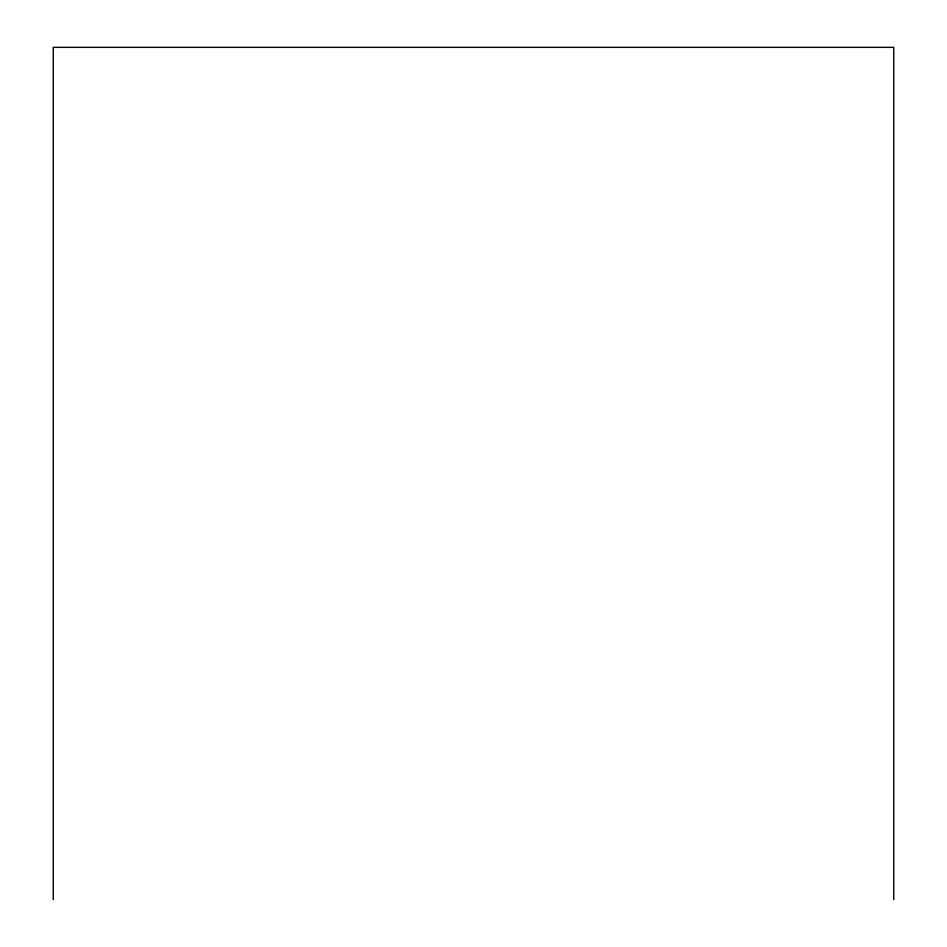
<?xml version="1.0" encoding="UTF-8"?>
<svg xmlns="http://www.w3.org/2000/svg" width="947" height="947" viewBox="0 0 947 947"><rect width="100%" height="100%" fill="white"/><g stroke="black" fill="none" stroke-linecap="round" stroke-linejoin="round"><path stroke-width="1.42" d="M893.743 899.65L893.743 47.35L53.257 47.35L53.257 899.65"/></g></svg>
